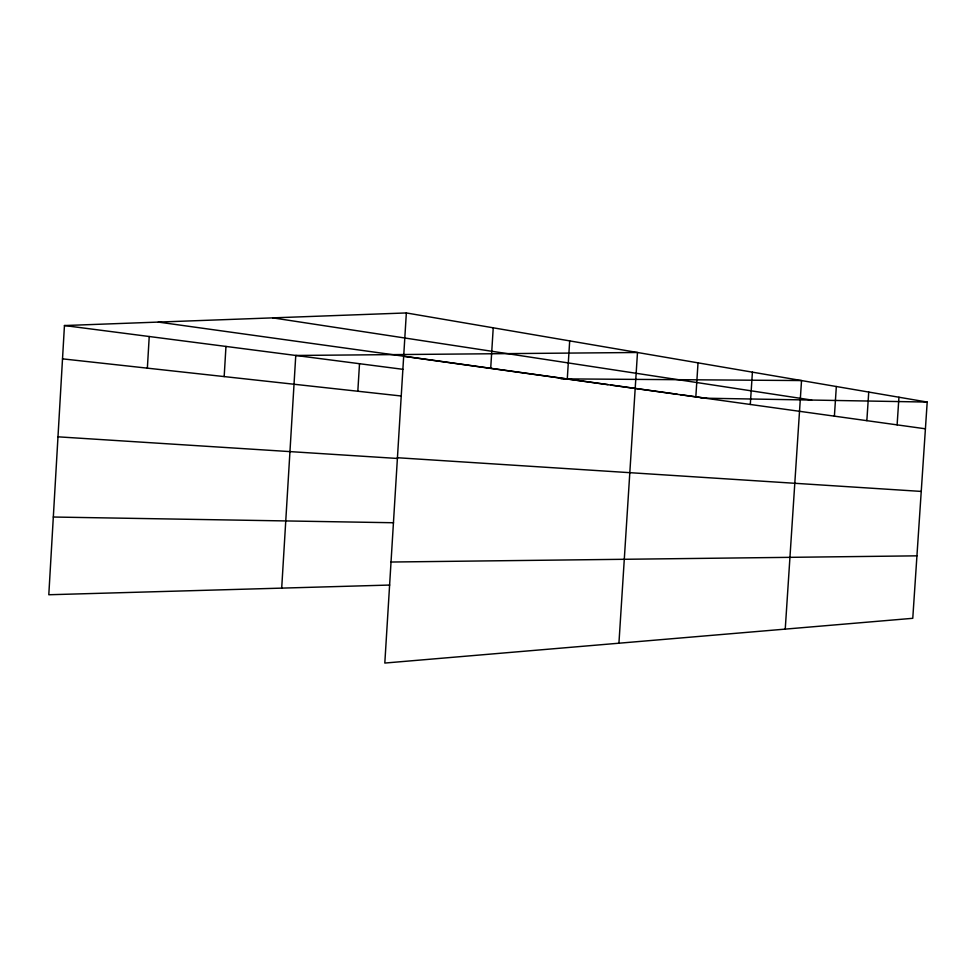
<?xml version="1.0" encoding="UTF-8"?>
<svg xmlns="http://www.w3.org/2000/svg" width="976" height="976" viewBox="0 0 976 976"><rect width="100%" height="100%" fill="white"/><g stroke="black" fill="none" stroke-linecap="round" stroke-linejoin="round"><path stroke-width="1.46" d="M406.345 312.942L384.812 663.058L912.767 618.308L927.2 402.063L406.345 312.942L64.453 325.545L48.8 594.75L389.692 585.051M147.364 368.147L149.23 336.513M224.175 376.577L225.968 346.431M281.698 588.113L295.765 355.459L637.487 352.495L618.93 643.208M357.826 391.23L359.51 363.706M490.696 368.379L493.234 327.814M567.276 379.03L569.691 340.892M695.827 396.89L698.023 362.852M750.3 404.467L752.411 372.149M785.241 629.117L801.528 380.555L560.993 378.859M834.395 416.154L836.334 386.52M866.847 420.656L868.738 392.059M897.115 424.865L898.945 397.232M391.022 562.03L916.94 555.844M53.314 517.024L393.535 522.746M701.244 398.135L927.2 402.063M57.987 436.821L397.488 458.464M397.439 457.732L921.234 491.416M62.513 358.851L401.331 396.012M64.453 325.545L402.966 369.331M158.319 322.08L607.926 384.605M610.903 385.02L677.21 394.231M680.211 394.658L705.807 398.208M403.686 356.289L925.419 428.806M272.804 317.871L811.654 400.05"/></g></svg>
